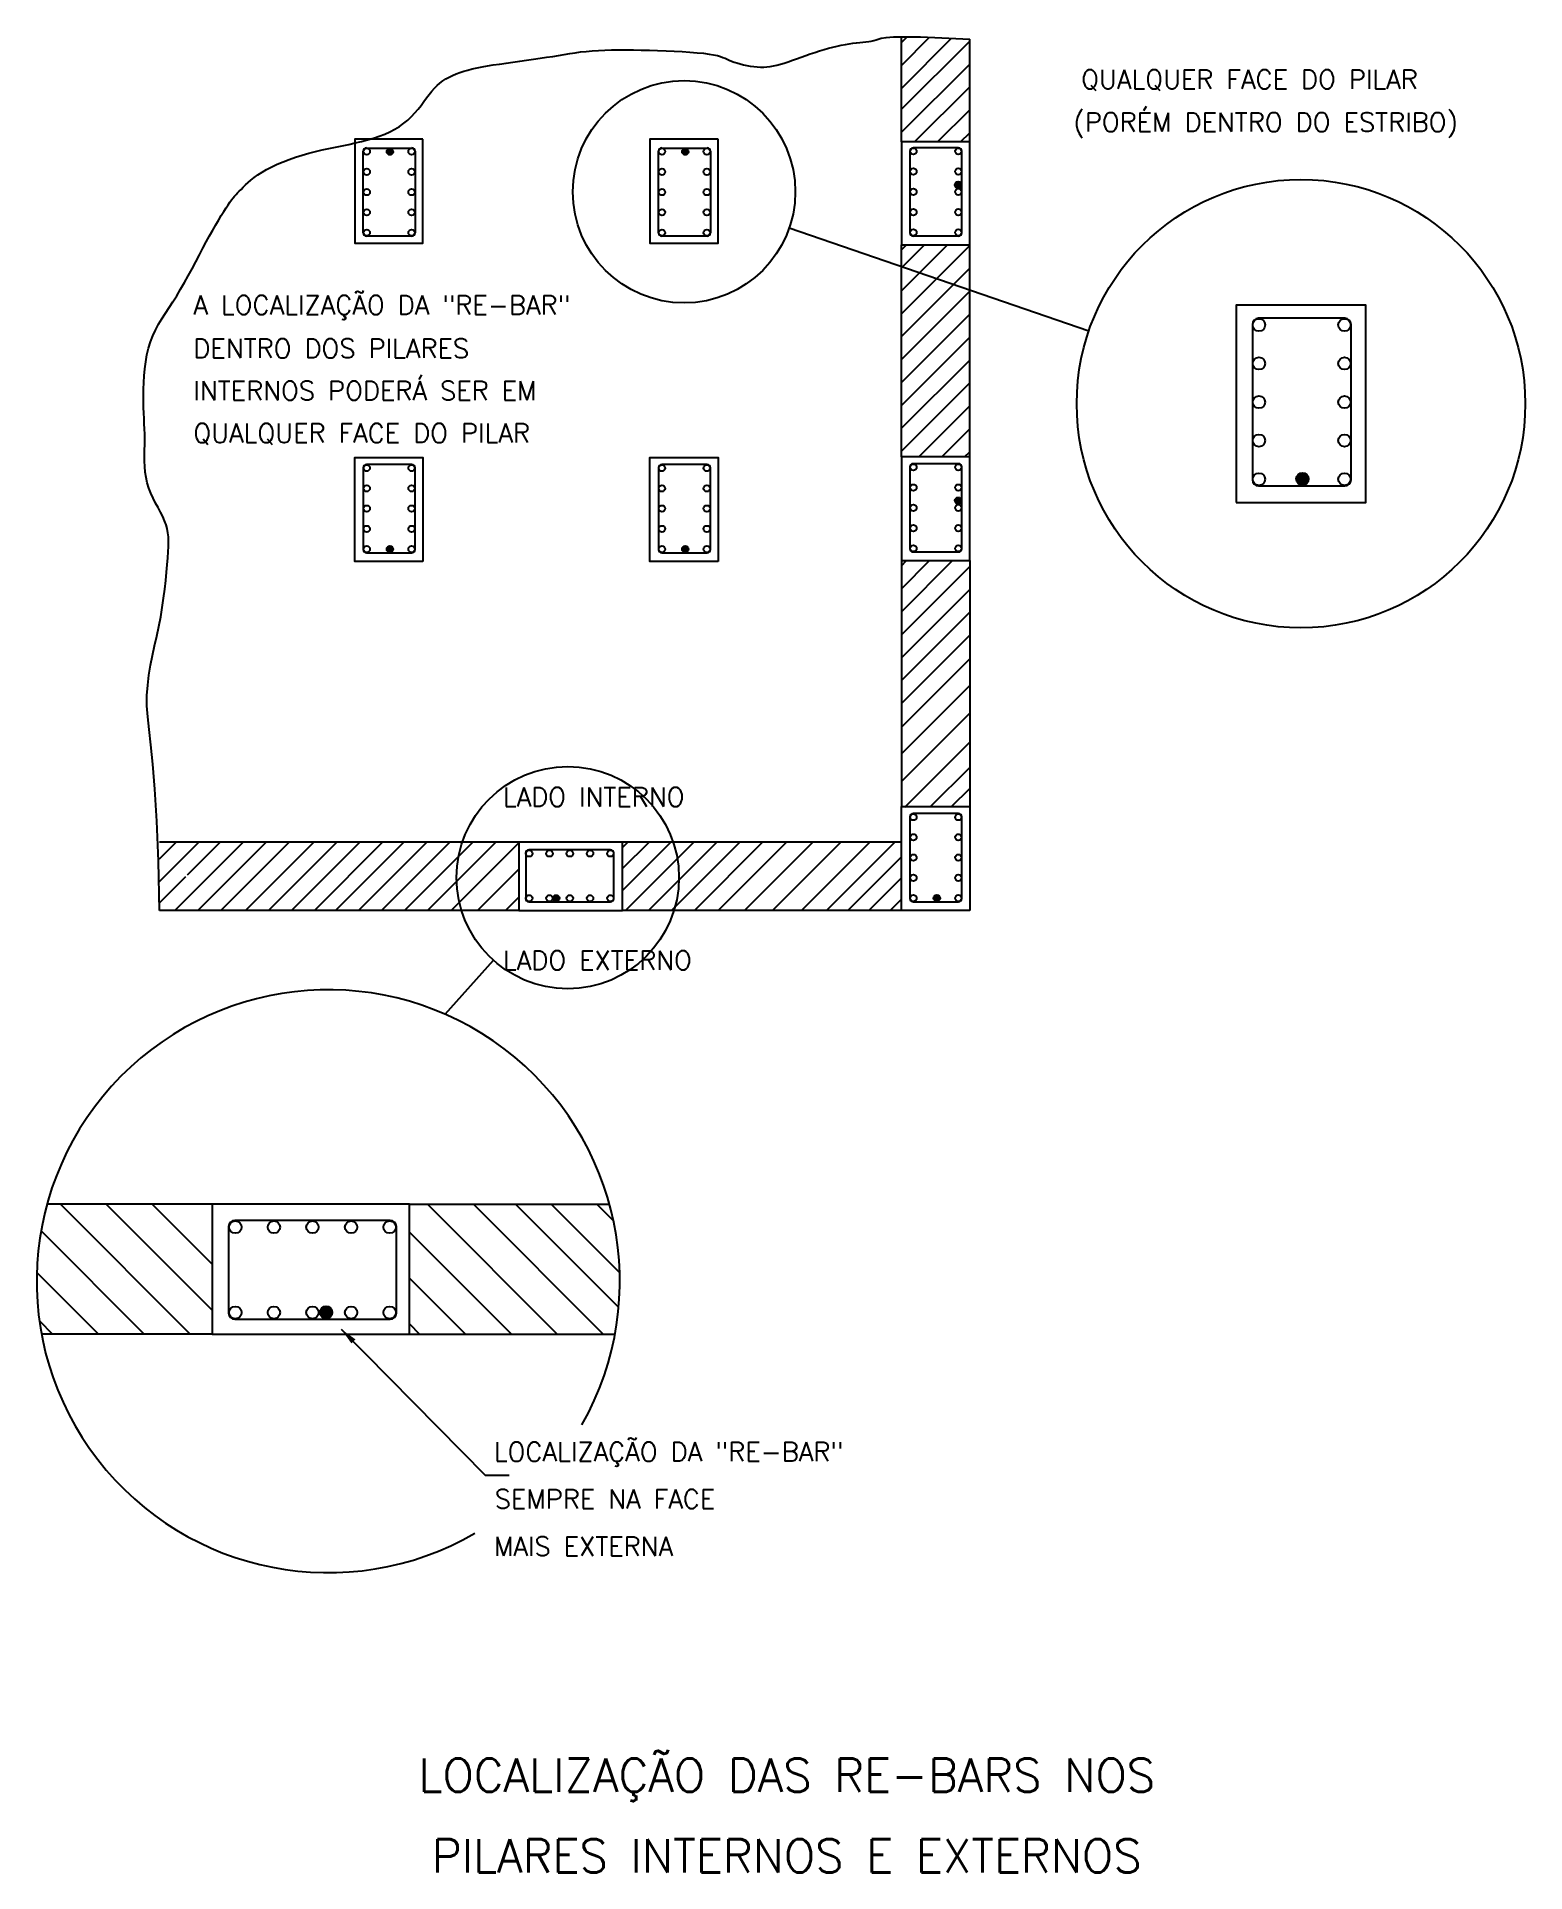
# Model space of a CAD drawing. Header units: millimetres. Extents: x -6358.5 to -6342.7, y -4398.4 to -4379.
import ezdxf
from ezdxf.enums import TextEntityAlignment as Align

# ---------------------------------------------------------------- set-up
doc = ezdxf.new("R2010")
doc.units = ezdxf.units.MM
doc.header["$LTSCALE"] = 10
doc.layers.add('Termotécnica', color=7, linetype='Continuous')
doc.styles.add('r140', font='romans.shx')
doc.styles.add('r80', font='romans.shx')

msp = doc.modelspace()

# ---------------------------------------------------------------- linework, layer by layer
at = {"layer": 'Termotécnica', "color": 1}
for p, q in [((-6349.326, -4379.028), (-6349.265, -4378.967)), ((-6349.326, -4379.27), (-6349.028, -4378.972)), ((-6349.326, -4379.513), (-6348.795, -4378.982)), ((-6349.326, -4379.734), (-6348.604, -4379.013)), ((-6349.326, -4379.977), (-6348.604, -4379.255)), ((-6349.186, -4380.079), (-6348.604, -4379.498)), ((-6348.943, -4380.079), (-6348.604, -4379.74)), ((-6348.701, -4380.079), (-6348.604, -4379.983)), ((-6350.511, -4380.988), (-6347.344, -4382.076)), ((-6349.326, -4381.653), (-6348.837, -4381.165)), ((-6349.326, -4381.411), (-6349.08, -4381.165)), ((-6349.326, -4381.221), (-6349.27, -4381.165)), ((-6349.326, -4381.896), (-6348.604, -4381.174)), ((-6349.326, -4382.136), (-6348.604, -4381.415)), ((-6349.326, -4382.379), (-6348.604, -4381.657)), ((-6349.326, -4382.621), (-6348.604, -4381.9)), ((-6349.326, -4382.864), (-6348.604, -4382.142)), ((-6349.326, -4383.106), (-6348.604, -4382.385)), ((-6349.326, -4383.349), (-6348.604, -4382.627)), ((-6349.142, -4383.408), (-6348.604, -4382.87)), ((-6348.9, -4383.408), (-6348.604, -4383.112)), ((-6348.658, -4383.408), (-6348.604, -4383.354)), ((-6349.326, -4384.803), (-6349.027, -4384.505)), ((-6349.326, -4385.046), (-6348.785, -4384.505)), ((-6349.326, -4384.561), (-6349.27, -4384.505)), ((-6349.326, -4385.288), (-6348.604, -4384.567)), ((-6349.326, -4385.531), (-6348.604, -4384.809)), ((-6349.326, -4385.773), (-6348.604, -4385.051)), ((-6349.326, -4386.015), (-6348.604, -4385.294)), ((-6349.326, -4386.267), (-6348.604, -4385.545)), ((-6349.326, -4386.546), (-6348.604, -4385.825)), ((-6349.326, -4386.84), (-6348.604, -4386.118)), ((-6349.29, -4387.111), (-6348.604, -4386.426)), ((-6349.014, -4387.101), (-6348.604, -4386.691)), ((-6348.791, -4387.101), (-6348.604, -4386.915)), ((-6357.172, -4387.905), (-6356.748, -4387.481)), ((-6357.165, -4387.656), (-6356.99, -4387.481)), ((-6357.002, -4388.203), (-6356.28, -4387.481)), ((-6356.868, -4387.827), (-6356.523, -4387.481)), ((-6356.759, -4388.203), (-6356.038, -4387.481)), ((-6356.517, -4388.203), (-6355.796, -4387.481)), ((-6356.257, -4388.203), (-6355.535, -4387.481)), ((-6356.014, -4388.203), (-6355.293, -4387.481)), ((-6355.772, -4388.203), (-6355.05, -4387.481)), ((-6355.529, -4388.203), (-6354.808, -4387.481)), ((-6355.304, -4388.203), (-6354.583, -4387.481)), ((-6355.062, -4388.203), (-6354.34, -4387.481)), ((-6354.82, -4388.203), (-6354.098, -4387.481)), ((-6354.577, -4388.203), (-6353.856, -4387.481)), ((-6354.335, -4388.203), (-6353.613, -4387.481)), ((-6354.083, -4388.203), (-6353.362, -4387.481)), ((-6352.272, -4387.992), (-6351.761, -4387.481)), ((-6352.272, -4387.538), (-6352.216, -4387.481)), ((-6352.272, -4387.761), (-6351.992, -4387.481)), ((-6352.24, -4388.203), (-6351.519, -4387.481)), ((-6351.998, -4388.203), (-6351.276, -4387.481)), ((-6351.756, -4388.203), (-6351.034, -4387.481)), ((-6351.513, -4388.203), (-6350.792, -4387.481)), ((-6351.262, -4388.203), (-6350.54, -4387.481)), ((-6350.982, -4388.203), (-6350.261, -4387.481)), ((-6350.689, -4388.203), (-6349.967, -4387.481)), ((-6350.381, -4388.203), (-6349.66, -4387.481)), ((-6350.116, -4388.203), (-6349.394, -4387.481)), ((-6349.892, -4388.203), (-6349.326, -4387.636)), ((-6357.165, -4388.123), (-6356.886, -4387.844)), ((-6353.804, -4388.203), (-6353.37, -4387.768)), ((-6349.669, -4388.203), (-6349.326, -4387.86)), ((-6353.51, -4388.203), (-6353.37, -4388.062)), ((-6349.445, -4388.203), (-6349.326, -4388.083)), ((-6354.148, -4389.301), (-6353.636, -4388.73))]:
    msp.add_line(p, q, dxfattribs=at)
at = {"layer": 'Termotécnica', "color": 2}
for p, q in [((-6349.326, -4380.079), (-6349.326, -4378.967)), ((-6348.604, -4380.079), (-6348.604, -4378.992)), ((-6349.326, -4383.408), (-6349.326, -4381.165)), ((-6348.604, -4383.408), (-6348.604, -4381.165)), ((-6349.326, -4384.505), (-6349.326, -4387.105)), ((-6348.604, -4384.505), (-6348.604, -4387.105)), ((-6353.37, -4387.481), (-6357.165, -4387.481)), ((-6349.326, -4387.481), (-6352.272, -4387.481)), ((-6353.37, -4388.203), (-6357.165, -4388.203)), ((-6349.326, -4388.203), (-6352.272, -4388.203)), ((-6358.213, -4391.309), (-6356.841, -4392.681)), ((-6357.728, -4391.309), (-6356.609, -4392.428)), ((-6357.243, -4391.309), (-6356.609, -4391.944)), ((-6354.334, -4391.309), (-6352.962, -4392.681)), ((-6353.849, -4391.309), (-6352.477, -4392.681)), ((-6353.403, -4391.309), (-6352.314, -4392.399)), ((-6353.028, -4391.309), (-6352.302, -4392.035)), ((-6352.544, -4391.309), (-6352.368, -4391.485)), ((-6358.416, -4391.59), (-6357.326, -4392.681)), ((-6354.523, -4391.604), (-6353.447, -4392.681)), ((-6358.461, -4392.03), (-6357.811, -4392.681)), ((-6354.523, -4392.089), (-6353.932, -4392.681)), ((-6358.434, -4392.542), (-6358.296, -4392.681)), ((-6355.244, -4392.631), (-6353.72, -4394.178)), ((-6354.523, -4392.574), (-6354.417, -4392.681)), ((-6353.47, -4394.178), (-6353.72, -4394.178))]:
    msp.add_line(p, q, dxfattribs=at)
at = {"layer": 'Termotécnica', "color": 3}
for p, q in [((-6355.013, -4381.041), (-6355.013, -4380.177)), ((-6354.979, -4380.143), (-6354.499, -4380.143)), ((-6354.464, -4380.177), (-6354.464, -4381.041)), ((-6351.893, -4381.041), (-6351.893, -4380.177)), ((-6351.858, -4380.143), (-6351.378, -4380.143)), ((-6351.344, -4380.177), (-6351.344, -4381.041)), ((-6349.235, -4380.175), (-6349.235, -4381.039)), ((-6348.721, -4380.141), (-6349.201, -4380.141)), ((-6348.687, -4381.039), (-6348.687, -4380.175)), ((-6354.499, -4381.075), (-6354.979, -4381.075)), ((-6351.378, -4381.075), (-6351.858, -4381.075)), ((-6349.201, -4381.073), (-6348.721, -4381.073)), ((-6355.013, -4383.523), (-6355.013, -4384.387)), ((-6354.499, -4383.489), (-6354.979, -4383.489)), ((-6354.464, -4384.387), (-6354.464, -4383.523)), ((-6351.893, -4383.523), (-6351.893, -4384.387)), ((-6351.378, -4383.489), (-6351.858, -4383.489)), ((-6351.344, -4384.387), (-6351.344, -4383.523)), ((-6349.235, -4383.515), (-6349.235, -4384.379)), ((-6348.721, -4383.481), (-6349.201, -4383.481)), ((-6348.687, -4384.379), (-6348.687, -4383.515)), ((-6354.979, -4384.422), (-6354.499, -4384.422)), ((-6351.858, -4384.422), (-6351.378, -4384.422)), ((-6349.201, -4384.413), (-6348.721, -4384.413)), ((-6349.235, -4387.213), (-6349.235, -4388.077)), ((-6348.721, -4387.179), (-6349.201, -4387.179)), ((-6348.687, -4388.077), (-6348.687, -4387.213)), ((-6353.296, -4387.598), (-6353.296, -4388.078)), ((-6352.398, -4387.564), (-6353.262, -4387.564)), ((-6352.364, -4388.078), (-6352.364, -4387.598)), ((-6353.262, -4388.112), (-6352.398, -4388.112)), ((-6349.201, -4388.111), (-6348.721, -4388.111)), ((-6356.609, -4391.309), (-6358.353, -4391.309)), ((-6354.523, -4391.309), (-6352.411, -4391.309)), ((-6356.609, -4392.681), (-6358.412, -4392.681)), ((-6354.523, -4392.681), (-6352.352, -4392.681))]:
    msp.add_line(p, q, dxfattribs=at)
at = {"layer": 'Termotécnica', "color": 4}
for p, q in [((-6345.617, -4382.008), (-6345.617, -4383.65)), ((-6344.639, -4381.943), (-6345.552, -4381.943)), ((-6344.574, -4383.65), (-6344.574, -4382.008)), ((-6345.552, -4383.715), (-6344.639, -4383.715)), ((-6356.435, -4391.546), (-6356.435, -4392.459)), ((-6354.727, -4391.481), (-6356.37, -4391.481)), ((-6354.662, -4392.459), (-6354.662, -4391.546)), ((-6356.37, -4392.524), (-6354.727, -4392.524))]:
    msp.add_line(p, q, dxfattribs=at)
at = {"layer": 'Termotécnica', "color": 1}
msp.add_lwpolyline([(-6357.165, -4388.203), (-6357.176, -4387.681), (-6357.193, -4387.258), (-6357.214, -4386.922), (-6357.236, -4386.657), (-6357.257, -4386.451), (-6357.276, -4386.289), (-6357.29, -4386.157), (-6357.298, -4386.041), (-6357.298, -4385.931), (-6357.29, -4385.823), (-6357.277, -4385.716), (-6357.26, -4385.611), (-6357.239, -4385.508), (-6357.217, -4385.405), (-6357.194, -4385.303), (-6357.173, -4385.201), (-6357.153, -4385.1), (-6357.137, -4384.999), (-6357.122, -4384.901), (-6357.11, -4384.806), (-6357.099, -4384.714), (-6357.091, -4384.628), (-6357.083, -4384.549), (-6357.078, -4384.476), (-6357.073, -4384.411), (-6357.071, -4384.354), (-6357.07, -4384.302), (-6357.072, -4384.254), (-6357.076, -4384.21), (-6357.084, -4384.167), (-6357.096, -4384.126), (-6357.112, -4384.083), (-6357.131, -4384.039), (-6357.154, -4383.993), (-6357.18, -4383.945), (-6357.206, -4383.896), (-6357.231, -4383.845), (-6357.256, -4383.792), (-6357.277, -4383.739), (-6357.295, -4383.683), (-6357.308, -4383.627), (-6357.316, -4383.569), (-6357.321, -4383.511), (-6357.324, -4383.453), (-6357.324, -4383.394), (-6357.323, -4383.336), (-6357.322, -4383.279), (-6357.322, -4383.222), (-6357.322, -4383.167), (-6357.324, -4383.112), (-6357.326, -4383.058), (-6357.329, -4383.002), (-6357.331, -4382.946), (-6357.333, -4382.887), (-6357.335, -4382.826), (-6357.335, -4382.762), (-6357.335, -4382.694), (-6357.332, -4382.623), (-6357.328, -4382.551), (-6357.321, -4382.477), (-6357.311, -4382.404), (-6357.298, -4382.331), (-6357.282, -4382.26), (-6357.261, -4382.192), (-6357.236, -4382.128), (-6357.207, -4382.067), (-6357.175, -4382.007), (-6357.14, -4381.948), (-6357.102, -4381.89), (-6357.063, -4381.83), (-6357.023, -4381.769), (-6356.983, -4381.705), (-6356.942, -4381.637), (-6356.901, -4381.566), (-6356.861, -4381.493), (-6356.821, -4381.42), (-6356.782, -4381.346), (-6356.744, -4381.274), (-6356.707, -4381.203), (-6356.671, -4381.135), (-6356.636, -4381.071), (-6356.602, -4381.011), (-6356.57, -4380.955), (-6356.54, -4380.903), (-6356.512, -4380.856), (-6356.485, -4380.813), (-6356.461, -4380.775), (-6356.44, -4380.742), (-6356.421, -4380.714), (-6356.403, -4380.69), (-6356.387, -4380.669), (-6356.372, -4380.651), (-6356.357, -4380.633), (-6356.341, -4380.616), (-6356.323, -4380.599), (-6356.304, -4380.58), (-6356.282, -4380.558), (-6356.258, -4380.534), (-6356.23, -4380.509), (-6356.199, -4380.482), (-6356.164, -4380.454), (-6356.125, -4380.426), (-6356.081, -4380.398), (-6356.033, -4380.37), (-6355.979, -4380.342), (-6355.922, -4380.315), (-6355.86, -4380.289), (-6355.795, -4380.265), (-6355.728, -4380.241), (-6355.659, -4380.219), (-6355.588, -4380.199), (-6355.517, -4380.18), (-6355.446, -4380.163), (-6355.375, -4380.147), (-6355.304, -4380.133), (-6355.235, -4380.119), (-6355.166, -4380.105), (-6355.098, -4380.09), (-6355.032, -4380.075), (-6354.968, -4380.058), (-6354.905, -4380.039), (-6354.844, -4380.018), (-6354.786, -4379.996), (-6354.731, -4379.971), (-6354.678, -4379.943), (-6354.629, -4379.914), (-6354.583, -4379.882), (-6354.54, -4379.848), (-6354.501, -4379.811), (-6354.466, -4379.772), (-6354.433, -4379.733), (-6354.402, -4379.693), (-6354.373, -4379.653), (-6354.345, -4379.614), (-6354.317, -4379.577), (-6354.289, -4379.543), (-6354.261, -4379.511), (-6354.232, -4379.483), (-6354.202, -4379.457), (-6354.17, -4379.434), (-6354.138, -4379.412), (-6354.104, -4379.393), (-6354.069, -4379.376), (-6354.031, -4379.36), (-6353.992, -4379.345), (-6353.951, -4379.332), (-6353.907, -4379.319), (-6353.86, -4379.307), (-6353.81, -4379.296), (-6353.757, -4379.286), (-6353.699, -4379.275), (-6353.638, -4379.265), (-6353.572, -4379.255), (-6353.503, -4379.245), (-6353.432, -4379.235), (-6353.359, -4379.224), (-6353.286, -4379.214), (-6353.213, -4379.204), (-6353.143, -4379.194), (-6353.075, -4379.184), (-6353.01, -4379.174), (-6352.949, -4379.164), (-6352.889, -4379.154), (-6352.831, -4379.145), (-6352.773, -4379.136), (-6352.715, -4379.128), (-6352.655, -4379.122), (-6352.593, -4379.116), (-6352.528, -4379.111), (-6352.459, -4379.108), (-6352.388, -4379.106), (-6352.314, -4379.105), (-6352.237, -4379.105), (-6352.157, -4379.105), (-6352.074, -4379.107), (-6351.989, -4379.109), (-6351.902, -4379.112), (-6351.813, -4379.115), (-6351.726, -4379.12), (-6351.641, -4379.124), (-6351.56, -4379.13), (-6351.484, -4379.136), (-6351.417, -4379.142), (-6351.358, -4379.15), (-6351.31, -4379.158), (-6351.27, -4379.166), (-6351.238, -4379.175), (-6351.211, -4379.185), (-6351.188, -4379.194), (-6351.166, -4379.204), (-6351.144, -4379.214), (-6351.121, -4379.224), (-6351.093, -4379.234), (-6351.063, -4379.244), (-6351.03, -4379.254), (-6350.995, -4379.262), (-6350.959, -4379.27), (-6350.922, -4379.277), (-6350.885, -4379.282), (-6350.849, -4379.285), (-6350.814, -4379.287), (-6350.78, -4379.287), (-6350.746, -4379.284), (-6350.712, -4379.28), (-6350.677, -4379.274), (-6350.641, -4379.266), (-6350.604, -4379.256), (-6350.564, -4379.245), (-6350.522, -4379.231), (-6350.478, -4379.216), (-6350.433, -4379.2), (-6350.385, -4379.183), (-6350.337, -4379.166), (-6350.289, -4379.148), (-6350.24, -4379.132), (-6350.191, -4379.116), (-6350.143, -4379.101), (-6350.096, -4379.088), (-6350.05, -4379.076), (-6350.005, -4379.065), (-6349.961, -4379.056), (-6349.918, -4379.047), (-6349.877, -4379.04), (-6349.838, -4379.035), (-6349.801, -4379.03), (-6349.766, -4379.026), (-6349.732, -4379.023), (-6349.701, -4379.02), (-6349.671, -4379.017), (-6349.644, -4379.013), (-6349.618, -4379.007), (-6349.594, -4379.001), (-6349.57, -4378.992), (-6349.539, -4378.983), (-6349.488, -4378.975), (-6349.409, -4378.969), (-6349.292, -4378.966), (-6349.125, -4378.968), (-6348.899, -4378.977), (-6348.604, -4378.992)], dxfattribs=at)
at = {"layer": 'Termotécnica', "color": 3}
for points in [[(-6354.382, -4380.051), (-6355.103, -4380.051), (-6355.103, -4381.148), (-6354.382, -4381.148)], [(-6351.261, -4380.051), (-6351.983, -4380.051), (-6351.983, -4381.148), (-6351.261, -4381.148)], [(-6349.326, -4381.165), (-6348.604, -4381.165), (-6348.604, -4380.079), (-6349.326, -4380.079)], [(-6354.382, -4384.513), (-6355.103, -4384.513), (-6355.103, -4383.416), (-6354.382, -4383.416)], [(-6351.261, -4384.513), (-6351.983, -4384.513), (-6351.983, -4383.416), (-6351.261, -4383.416)], [(-6349.326, -4384.505), (-6348.604, -4384.505), (-6348.604, -4383.408), (-6349.326, -4383.408)], [(-6348.604, -4388.203), (-6349.326, -4388.203), (-6349.326, -4387.105), (-6348.604, -4387.105)], [(-6353.37, -4388.203), (-6352.272, -4388.203), (-6352.272, -4387.481), (-6353.37, -4387.481)]]:
    msp.add_lwpolyline(points, close=True, dxfattribs=at)
at = {"layer": 'Termotécnica', "color": 2, "const_width": 0.0343}
for points in [[(-6354.712, -4380.182, -1), (-6354.747, -4380.182, -1)], [(-6351.592, -4380.182, -1), (-6351.626, -4380.182, -1)], [(-6348.708, -4380.531, 1), (-6348.742, -4380.531, 1)], [(-6348.708, -4383.871, 1), (-6348.742, -4383.871, 1)], [(-6354.712, -4384.383, 1), (-6354.747, -4384.383, 1)], [(-6351.592, -4384.383, 1), (-6351.626, -4384.383, 1)], [(-6352.974, -4388.058, 1), (-6352.974, -4388.093, 1)], [(-6348.935, -4388.072, 1), (-6348.969, -4388.072, 1)]]:
    msp.add_lwpolyline(points, format="xyb", close=True, dxfattribs=at)
at = {"layer": 'Termotécnica', "color": 4}
for points in [[(-6345.789, -4383.889), (-6344.417, -4383.889), (-6344.417, -4381.804), (-6345.789, -4381.804)], [(-6356.609, -4391.309), (-6356.609, -4392.681), (-6354.523, -4392.681), (-6354.523, -4391.309)]]:
    msp.add_lwpolyline(points, close=True, dxfattribs=at)
at = {"layer": 'Termotécnica', "color": 3, "const_width": 0.0652}
for points in [[(-6345.055, -4383.642, 1), (-6345.12, -4383.642, 1)], [(-6355.405, -4392.484, 1), (-6355.405, -4392.419, 1)]]:
    msp.add_lwpolyline(points, format="xyb", close=True, dxfattribs=at)
at = {"layer": 'Termotécnica', "color": 1}
for centre, radius in [((-6351.622, -4380.606), 1.175), ((-6345.103, -4382.846), 2.37), ((-6352.851, -4387.856), 1.175)]:
    msp.add_circle(centre, radius, dxfattribs=at)
at = {"layer": 'Termotécnica', "color": 2}
for centre in [(-6354.976, -4380.18), (-6354.73, -4380.182), (-6354.73, -4380.182), (-6354.501, -4380.18), (-6351.856, -4380.18), (-6351.609, -4380.182), (-6351.609, -4380.182), (-6351.381, -4380.18), (-6349.199, -4380.178), (-6348.724, -4380.178), (-6354.976, -4380.395), (-6354.501, -4380.395), (-6351.856, -4380.395), (-6351.381, -4380.395), (-6349.199, -4380.392), (-6348.725, -4380.531), (-6348.725, -4380.531), (-6348.724, -4380.392), (-6354.976, -4380.609), (-6354.501, -4380.609), (-6351.856, -4380.609), (-6351.381, -4380.609), (-6349.199, -4380.607), (-6348.724, -4380.607), (-6354.976, -4380.823), (-6354.501, -4380.823), (-6351.856, -4380.823), (-6351.381, -4380.823), (-6349.199, -4380.821), (-6348.724, -4380.821), (-6354.976, -4381.038), (-6354.501, -4381.038), (-6351.856, -4381.038), (-6351.381, -4381.038), (-6349.199, -4381.036), (-6348.724, -4381.036), (-6354.976, -4383.526), (-6354.501, -4383.526), (-6351.856, -4383.526), (-6351.381, -4383.526), (-6349.199, -4383.518), (-6348.724, -4383.518), (-6354.976, -4383.741), (-6354.501, -4383.741), (-6351.856, -4383.741), (-6351.381, -4383.741), (-6349.199, -4383.733), (-6348.724, -4383.733), (-6354.976, -4383.955), (-6354.501, -4383.955), (-6351.856, -4383.955), (-6351.381, -4383.955), (-6349.199, -4383.947), (-6348.725, -4383.871), (-6348.725, -4383.871), (-6348.724, -4383.947), (-6354.976, -4384.17), (-6354.501, -4384.17), (-6351.856, -4384.17), (-6351.381, -4384.17), (-6349.199, -4384.162), (-6348.724, -4384.162), (-6354.976, -4384.384), (-6354.73, -4384.383), (-6354.73, -4384.383), (-6354.501, -4384.384), (-6351.856, -4384.384), (-6351.609, -4384.383), (-6351.609, -4384.383), (-6351.381, -4384.384), (-6349.199, -4384.376), (-6348.724, -4384.376), (-6349.199, -4387.216), (-6348.724, -4387.216), (-6349.199, -4387.43), (-6348.724, -4387.43), (-6353.259, -4387.6), (-6353.045, -4387.6), (-6352.83, -4387.6), (-6352.616, -4387.6), (-6352.401, -4387.6), (-6349.199, -4387.645), (-6348.724, -4387.645), (-6349.199, -4387.859), (-6348.724, -4387.859), (-6353.259, -4388.075), (-6353.045, -4388.075), (-6352.974, -4388.075), (-6352.974, -4388.075), (-6352.83, -4388.075), (-6352.616, -4388.075), (-6352.401, -4388.075), (-6349.199, -4388.074), (-6348.952, -4388.072), (-6348.952, -4388.072), (-6348.724, -4388.074)]:
    msp.add_circle(centre, 0.0343, dxfattribs=at)
at = {"layer": 'Termotécnica', "color": 3}
for centre in [(-6345.547, -4382.014), (-6344.644, -4382.014), (-6345.547, -4382.421), (-6344.644, -4382.421), (-6345.547, -4382.829), (-6344.644, -4382.829), (-6345.547, -4383.236), (-6344.644, -4383.236), (-6345.547, -4383.644), (-6345.088, -4383.642), (-6345.088, -4383.642), (-6344.644, -4383.644), (-6356.364, -4391.551), (-6355.956, -4391.551), (-6355.549, -4391.551), (-6355.141, -4391.551), (-6354.733, -4391.551), (-6356.364, -4392.454), (-6355.956, -4392.454), (-6355.549, -4392.454), (-6355.405, -4392.452), (-6355.405, -4392.452), (-6355.141, -4392.454), (-6354.733, -4392.454)]:
    msp.add_circle(centre, 0.0652, dxfattribs=at)
for centre, start, end in [((-6354.979, -4380.177), 90, 180), ((-6354.499, -4380.177), 0, 90), ((-6351.858, -4380.177), 90, 180), ((-6351.378, -4380.177), 0, 90), ((-6349.201, -4380.175), 90, 180), ((-6348.721, -4380.175), 0, 90), ((-6354.979, -4381.041), 180, 270), ((-6354.499, -4381.041), 270, 0), ((-6351.858, -4381.041), 180, 270), ((-6351.378, -4381.041), 270, 0), ((-6349.201, -4381.039), 180, 270), ((-6348.721, -4381.039), 270, 0), ((-6354.979, -4383.523), 90, 180), ((-6354.499, -4383.523), 0, 90), ((-6351.858, -4383.523), 90, 180), ((-6351.378, -4383.523), 0, 90), ((-6349.201, -4383.515), 90, 180), ((-6348.721, -4383.515), 0, 90), ((-6354.979, -4384.387), 180, 270), ((-6354.499, -4384.387), 270, 0), ((-6351.858, -4384.387), 180, 270), ((-6351.378, -4384.387), 270, 0), ((-6349.201, -4384.379), 180, 270), ((-6348.721, -4384.379), 270, 0), ((-6349.201, -4387.213), 90, 180), ((-6348.721, -4387.213), 0, 90), ((-6353.262, -4387.598), 90, 180), ((-6352.398, -4387.598), 0, 90), ((-6353.262, -4388.078), 180, 270), ((-6352.398, -4388.078), 270, 0), ((-6349.201, -4388.077), 180, 270), ((-6348.721, -4388.077), 270, 0)]:
    msp.add_arc(centre, 0.0343, start, end, dxfattribs=at)
at = {"layer": 'Termotécnica', "color": 4}
for centre, start, end in [((-6345.552, -4382.008), 90, 180), ((-6344.639, -4382.008), 0, 90), ((-6345.552, -4383.65), 180, 270), ((-6344.639, -4383.65), 270, 0), ((-6356.37, -4391.546), 90, 180), ((-6354.727, -4391.546), 0, 90), ((-6356.37, -4392.459), 180, 270), ((-6354.727, -4392.459), 270, 0)]:
    msp.add_arc(centre, 0.0652, start, end, dxfattribs=at)
at = {"layer": 'Termotécnica', "color": 1}
msp.add_arc((-6355.382, -4392.123), 3.081, 330.4849, 300.1595, dxfattribs=at)
at = {"layer": 'Termotécnica', "color": 2}
msp.add_solid([(-6355.095, -4392.737), (-6355.138, -4392.78), (-6355.244, -4392.631)], dxfattribs=at)

# ---------------------------------------------------------------- texts
at = {"layer": 'Termotécnica', "color": 2, "style": 'r80'}
for s, p in [('QUALQUER FACE DO PILAR', (-6347.426, -4379.517)), ('(PORÉM DENTRO DO ESTRIBO)', (-6347.508, -4379.97)), ('A LOCALIZAÇÃO DA "RE-BAR" ', (-6356.808, -4381.903)), ('DENTRO DOS PILARES ', (-6356.808, -4382.362)), ('INTERNOS PODERÁ SER EM', (-6356.807, -4382.808)), ('QUALQUER FACE DO PILAR', (-6356.808, -4383.257)), ('LADO INTERNO', (-6353.538, -4387.103)), ('LADO EXTERNO', (-6353.537, -4388.83)), ('LOCALIZAÇÃO DA "RE-BAR"', (-6353.633, -4394.026)), ('SEMPRE NA FACE', (-6353.624, -4394.526)), ('MAIS EXTERNA', (-6353.632, -4395.026))]:
    msp.add_text(s, height=0.2, dxfattribs=at).set_placement(p)
at = {"layer": 'Termotécnica', "color": 5, "style": 'r140'}
for s, p in [('LOCALIZAÇÃO DAS RE-BARS NOS', (-6350.537, -4397.625)), ('PILARES INTERNOS E EXTERNOS', (-6350.537, -4398.477))]:
    msp.add_text(s, height=0.35, dxfattribs=at).set_placement(p, align=Align.BOTTOM_CENTER)

doc.saveas('drawing.dxf')
